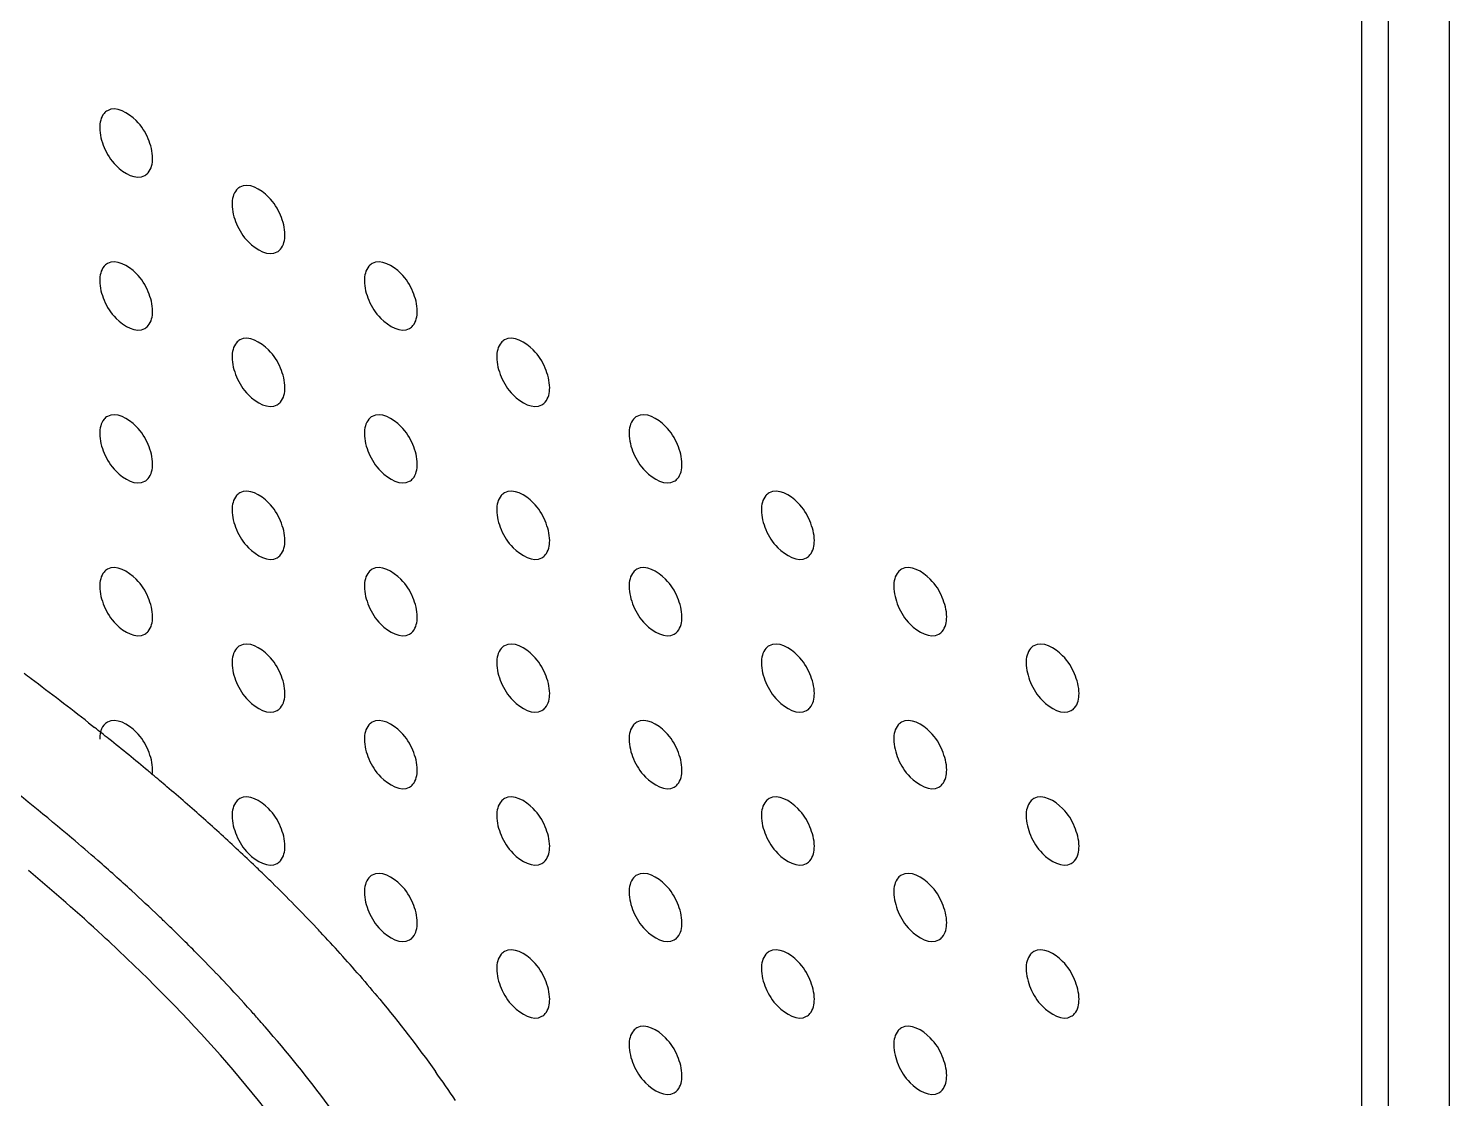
# Model space of a CAD drawing. Header units: millimetres. Extents: x 0 to 1189, y 0 to 841.
# Drawn here: x 919.26 to 957.22, y 364.58 to 393.16 of the extents above; entities that cross this region are included whole.
import ezdxf

# ---------------------------------------------------------------- set-up
doc = ezdxf.new("R2010")
doc.units = ezdxf.units.MM
doc.header["$LTSCALE"] = 65.395
doc.layers.get('0').update_dxf_attribs({"linetype": 'CONTINUOUS'})
doc.layers.add('AXIS', color=7, linetype='CONTINUOUS')
doc.layers.add('SURFACES', color=7, linetype='CONTINUOUS')

msp = doc.modelspace()

# ---------------------------------------------------------------- linework, layer by layer
at = {"color": 7, "linetype": 'Continuous'}
for p, q in [((954.883, 221.663), (954.883, 496.824)), ((920.863, 374.614), (921.025, 374.487)), ((920.929, 374.562), (921.025, 374.486))]:
    msp.add_line(p, q, dxfattribs=at)
at = {"color": 9, "linetype": 'Continuous'}
for p, q in [((922.88, 369.317), (922.857, 369.338)), ((922.88, 369.317), (922.857, 369.338)), ((924.286, 367.908), (924.276, 367.919)), ((924.287, 367.91), (924.277, 367.921)), ((925.475, 366.609), (925.441, 366.649)), ((925.477, 366.613), (925.443, 366.652))]:
    msp.add_line(p, q, dxfattribs=at)
at = {"color": 7, "linetype": 'Continuous'}
for centre, radius, start, end in [((868.633, 307.741), 84.854, 53.31208, 53.47229), ((871.722, 311.87), 79.698, 51.93196, 53.31938), ((876.616, 318.156), 71.731, 51.36084, 51.74897), ((878.35, 320.323), 68.955, 50.79579, 51.36196), ((880.316, 322.733), 65.845, 50.21333, 50.79583), ((881.482, 324.137), 64.02, 50.07922, 50.2112), ((882.419, 325.254), 62.563, 49.61074, 50.0805), ((884.638, 327.858), 59.141, 48.3595, 49.61411), ((887.535, 331.133), 54.769, 47.6819, 48.3474), ((889.74, 333.551), 51.497, 46.2925, 47.6846), ((891.84, 335.768), 48.442, 46.0509, 46.2765), ((892.582, 336.536), 47.375, 45.5333, 46.0518), ((894.338, 338.317), 44.874, 43.3805, 45.5409), ((896.275, 340.174), 42.19, 43.143, 43.3538), ((897.574, 341.384), 40.416, 40.9329, 43.1513), ((904.269, 346.829), 31.781, 33.8365, 35.541)]:
    msp.add_arc(centre, radius, start, end, dxfattribs=at)
at = {"color": 9, "linetype": 'Continuous'}
for centre, radius, start, end in [((885.235, 329.936), 54.48, 47.5364, 48.8169), ((887.056, 331.924), 51.784, 46.4416, 47.537), ((887.947, 332.866), 50.487, 46.253, 46.4376), ((890.132, 335.126), 47.344, 44.8504, 46.2347), ((892.403, 337.386), 44.139, 43.7712, 44.8502), ((893.605, 338.543), 42.472, 43.3934, 43.7466), ((895.074, 339.919), 40.459, 41.8648, 43.406), ((896.198, 340.929), 38.948, 41.3339, 41.8614), ((896.706, 341.377), 38.27, 41.0205, 41.255)]:
    msp.add_arc(centre, radius, start, end, dxfattribs=at)
for points, knots in [([(921.108, 370.938), (920.88, 371.138), (919.971, 371.92), (919.04, 372.676), (918.335, 373.227)], [0, 0, 0, 0, 0.253443, 1, 1, 1, 1]), ([(921.89, 368.32), (921.674, 368.526), (920.816, 369.33), (919.931, 370.105), (919.257, 370.669)], [0, 0, 0, 0, 0.253065, 1, 1, 1, 1]), ([(927.286, 361.939), (926.512, 363.13), (924.819, 365.361), (922.88, 367.374), (921.89, 368.32)], [0, 0, 0, 0, 0.509246, 1, 1, 1, 1]), ([(927.804, 363.663), (927.629, 363.912), (926.925, 364.885), (926.168, 365.819), (925.58, 366.495)], [0, 0, 0, 0, 0.253695, 1, 1, 1, 1])]:
    msp.add_open_spline(points, degree=3, knots=knots, dxfattribs=at)
at = {"color": 7, "linetype": 'Continuous'}
msp.add_open_spline([(928.107, 367.863), (928.288, 367.654), (928.992, 366.824), (929.658, 365.962), (930.129, 365.303)], degree=3, knots=[0, 0, 0, 0, 0.254601, 1, 1, 1, 1], dxfattribs=at)
at = {"layer": 'AXIS', "color": 7, "linetype": 'Continuous'}
for points, knots in [([(922.575, 389.686), (922.575, 389.865), (922.469, 390.24), (922.156, 390.766), (921.602, 391.097), (921.367, 390.96)], [0, 0, 0, 0, 0.277753, 0.577543, 1, 1, 1, 1]), ([(921.367, 390.96), (921.334, 390.941), (921.2, 390.827), (921.161, 390.637), (921.161, 390.503)], [0, 0, 0, 0, 0.220867, 1, 1, 1, 1]), ([(921.161, 390.503), (921.161, 390.324), (921.267, 389.949), (921.58, 389.423), (922.133, 389.092), (922.369, 389.229)], [0, 0, 0, 0, 0.277753, 0.577543, 1, 1, 1, 1]), ([(922.369, 389.229), (922.401, 389.248), (922.536, 389.361), (922.575, 389.552), (922.575, 389.686)], [0, 0, 0, 0, 0.220867, 1, 1, 1, 1]), ([(924.903, 388.919), (924.87, 388.9), (924.735, 388.786), (924.696, 388.595), (924.696, 388.461)], [0, 0, 0, 0, 0.220867, 1, 1, 1, 1]), ([(926.111, 387.645), (926.111, 387.824), (926.004, 388.198), (925.692, 388.725), (925.138, 389.055), (924.903, 388.919)], [0, 0, 0, 0, 0.277753, 0.577543, 1, 1, 1, 1]), ([(924.696, 388.461), (924.696, 388.283), (924.803, 387.908), (925.115, 387.381), (925.669, 387.051), (925.904, 387.188)], [0, 0, 0, 0, 0.277753, 0.577543, 1, 1, 1, 1]), ([(925.904, 387.188), (925.937, 387.207), (926.071, 387.32), (926.111, 387.511), (926.111, 387.645)], [0, 0, 0, 0, 0.220867, 1, 1, 1, 1]), ([(921.367, 386.877), (921.334, 386.858), (921.2, 386.745), (921.161, 386.554), (921.161, 386.42)], [0, 0, 0, 0, 0.220867, 1, 1, 1, 1]), ([(922.575, 385.604), (922.575, 385.782), (922.469, 386.157), (922.156, 386.684), (921.602, 387.014), (921.367, 386.877)], [0, 0, 0, 0, 0.277753, 0.577543, 1, 1, 1, 1]), ([(928.438, 386.878), (928.405, 386.858), (928.271, 386.745), (928.232, 386.554), (928.232, 386.42)], [0, 0, 0, 0, 0.220867, 1, 1, 1, 1]), ([(929.646, 385.604), (929.646, 385.782), (929.54, 386.157), (929.227, 386.684), (928.673, 387.014), (928.438, 386.878)], [0, 0, 0, 0, 0.277753, 0.577543, 1, 1, 1, 1]), ([(921.161, 386.42), (921.161, 386.241), (921.267, 385.867), (921.58, 385.34), (922.133, 385.01), (922.369, 385.146)], [0, 0, 0, 0, 0.277753, 0.577543, 1, 1, 1, 1]), ([(928.232, 386.42), (928.232, 386.241), (928.338, 385.867), (928.651, 385.34), (929.205, 385.01), (929.44, 385.146)], [0, 0, 0, 0, 0.277753, 0.577543, 1, 1, 1, 1]), ([(922.369, 385.146), (922.401, 385.165), (922.536, 385.279), (922.575, 385.469), (922.575, 385.604)], [0, 0, 0, 0, 0.220867, 1, 1, 1, 1]), ([(929.44, 385.146), (929.473, 385.165), (929.607, 385.279), (929.646, 385.47), (929.646, 385.604)], [0, 0, 0, 0, 0.220867, 1, 1, 1, 1]), ([(924.903, 384.836), (924.87, 384.817), (924.735, 384.704), (924.696, 384.513), (924.696, 384.379)], [0, 0, 0, 0, 0.220867, 1, 1, 1, 1]), ([(926.111, 383.562), (926.111, 383.741), (926.004, 384.116), (925.692, 384.642), (925.138, 384.973), (924.903, 384.836)], [0, 0, 0, 0, 0.277753, 0.577543, 1, 1, 1, 1]), ([(931.974, 384.836), (931.941, 384.817), (931.806, 384.704), (931.767, 384.513), (931.767, 384.379)], [0, 0, 0, 0, 0.220867, 1, 1, 1, 1]), ([(933.182, 383.562), (933.182, 383.741), (933.075, 384.116), (932.763, 384.642), (932.209, 384.973), (931.974, 384.836)], [0, 0, 0, 0, 0.277753, 0.577543, 1, 1, 1, 1]), ([(924.696, 384.379), (924.696, 384.2), (924.803, 383.825), (925.115, 383.299), (925.669, 382.968), (925.904, 383.105)], [0, 0, 0, 0, 0.277753, 0.577543, 1, 1, 1, 1]), ([(931.767, 384.379), (931.767, 384.2), (931.874, 383.825), (932.186, 383.299), (932.74, 382.968), (932.975, 383.105)], [0, 0, 0, 0, 0.277753, 0.577543, 1, 1, 1, 1]), ([(925.904, 383.105), (925.937, 383.124), (926.071, 383.238), (926.111, 383.428), (926.111, 383.562)], [0, 0, 0, 0, 0.220867, 1, 1, 1, 1]), ([(932.975, 383.105), (933.008, 383.124), (933.143, 383.238), (933.182, 383.428), (933.182, 383.562)], [0, 0, 0, 0, 0.220867, 1, 1, 1, 1]), ([(921.367, 382.795), (921.334, 382.776), (921.2, 382.662), (921.161, 382.472), (921.161, 382.338)], [0, 0, 0, 0, 0.220867, 1, 1, 1, 1]), ([(922.575, 381.521), (922.575, 381.7), (922.469, 382.075), (922.156, 382.601), (921.602, 382.932), (921.367, 382.795)], [0, 0, 0, 0, 0.277753, 0.577543, 1, 1, 1, 1]), ([(928.438, 382.795), (928.405, 382.776), (928.271, 382.662), (928.232, 382.472), (928.232, 382.338)], [0, 0, 0, 0, 0.220867, 1, 1, 1, 1]), ([(929.646, 381.521), (929.646, 381.7), (929.54, 382.075), (929.227, 382.601), (928.673, 382.932), (928.438, 382.795)], [0, 0, 0, 0, 0.277753, 0.577543, 1, 1, 1, 1]), ([(935.509, 382.795), (935.476, 382.776), (935.342, 382.663), (935.303, 382.472), (935.303, 382.338)], [0, 0, 0, 0, 0.220867, 1, 1, 1, 1]), ([(936.717, 381.521), (936.717, 381.7), (936.611, 382.075), (936.298, 382.601), (935.744, 382.932), (935.509, 382.795)], [0, 0, 0, 0, 0.277753, 0.577543, 1, 1, 1, 1]), ([(921.161, 382.338), (921.161, 382.159), (921.267, 381.784), (921.58, 381.258), (922.133, 380.927), (922.369, 381.064)], [0, 0, 0, 0, 0.277753, 0.577543, 1, 1, 1, 1]), ([(928.232, 382.338), (928.232, 382.159), (928.338, 381.784), (928.651, 381.258), (929.205, 380.927), (929.44, 381.064)], [0, 0, 0, 0, 0.277753, 0.577543, 1, 1, 1, 1]), ([(935.303, 382.338), (935.303, 382.159), (935.409, 381.784), (935.722, 381.258), (936.276, 380.927), (936.511, 381.064)], [0, 0, 0, 0, 0.277753, 0.577543, 1, 1, 1, 1]), ([(922.369, 381.064), (922.401, 381.083), (922.536, 381.196), (922.575, 381.387), (922.575, 381.521)], [0, 0, 0, 0, 0.220867, 1, 1, 1, 1]), ([(929.44, 381.064), (929.473, 381.083), (929.607, 381.196), (929.646, 381.387), (929.646, 381.521)], [0, 0, 0, 0, 0.220867, 1, 1, 1, 1]), ([(936.511, 381.064), (936.544, 381.083), (936.678, 381.196), (936.717, 381.387), (936.717, 381.521)], [0, 0, 0, 0, 0.220867, 1, 1, 1, 1]), ([(926.111, 379.48), (926.111, 379.659), (926.004, 380.033), (925.692, 380.56), (925.138, 380.89), (924.903, 380.754)], [0, 0, 0, 0, 0.277753, 0.577543, 1, 1, 1, 1]), ([(933.182, 379.48), (933.182, 379.659), (933.075, 380.033), (932.763, 380.56), (932.209, 380.89), (931.974, 380.754)], [0, 0, 0, 0, 0.277753, 0.577543, 1, 1, 1, 1]), ([(940.253, 379.48), (940.253, 379.659), (940.146, 380.034), (939.834, 380.56), (939.28, 380.89), (939.045, 380.754)], [0, 0, 0, 0, 0.277753, 0.577543, 1, 1, 1, 1]), ([(924.903, 380.754), (924.87, 380.735), (924.735, 380.621), (924.696, 380.43), (924.696, 380.296)], [0, 0, 0, 0, 0.220867, 1, 1, 1, 1]), ([(931.974, 380.754), (931.941, 380.735), (931.806, 380.621), (931.767, 380.431), (931.767, 380.296)], [0, 0, 0, 0, 0.220867, 1, 1, 1, 1]), ([(939.045, 380.754), (939.012, 380.735), (938.877, 380.621), (938.838, 380.431), (938.838, 380.296)], [0, 0, 0, 0, 0.220867, 1, 1, 1, 1]), ([(924.696, 380.296), (924.696, 380.118), (924.803, 379.743), (925.115, 379.216), (925.669, 378.886), (925.904, 379.023)], [0, 0, 0, 0, 0.277753, 0.577543, 1, 1, 1, 1]), ([(931.767, 380.296), (931.767, 380.118), (931.874, 379.743), (932.186, 379.217), (932.74, 378.886), (932.975, 379.023)], [0, 0, 0, 0, 0.277753, 0.577543, 1, 1, 1, 1]), ([(938.838, 380.296), (938.838, 380.118), (938.945, 379.743), (939.257, 379.217), (939.811, 378.886), (940.046, 379.023)], [0, 0, 0, 0, 0.277753, 0.577543, 1, 1, 1, 1]), ([(925.904, 379.023), (925.937, 379.042), (926.071, 379.155), (926.111, 379.346), (926.111, 379.48)], [0, 0, 0, 0, 0.220867, 1, 1, 1, 1]), ([(932.975, 379.023), (933.008, 379.042), (933.143, 379.155), (933.182, 379.346), (933.182, 379.48)], [0, 0, 0, 0, 0.220867, 1, 1, 1, 1]), ([(940.046, 379.023), (940.079, 379.042), (940.214, 379.155), (940.253, 379.346), (940.253, 379.48)], [0, 0, 0, 0, 0.220867, 1, 1, 1, 1]), ([(921.367, 378.712), (921.334, 378.693), (921.2, 378.58), (921.161, 378.389), (921.161, 378.255)], [0, 0, 0, 0, 0.220867, 1, 1, 1, 1]), ([(922.575, 377.439), (922.575, 377.617), (922.469, 377.992), (922.156, 378.519), (921.602, 378.849), (921.367, 378.712)], [0, 0, 0, 0, 0.277753, 0.577543, 1, 1, 1, 1]), ([(928.438, 378.713), (928.405, 378.693), (928.271, 378.58), (928.232, 378.389), (928.232, 378.255)], [0, 0, 0, 0, 0.220867, 1, 1, 1, 1]), ([(929.646, 377.439), (929.646, 377.617), (929.54, 377.992), (929.227, 378.519), (928.673, 378.849), (928.438, 378.713)], [0, 0, 0, 0, 0.277753, 0.577543, 1, 1, 1, 1]), ([(935.509, 378.713), (935.476, 378.693), (935.342, 378.58), (935.303, 378.389), (935.303, 378.255)], [0, 0, 0, 0, 0.220867, 1, 1, 1, 1]), ([(936.717, 377.439), (936.717, 377.617), (936.611, 377.992), (936.298, 378.519), (935.744, 378.849), (935.509, 378.713)], [0, 0, 0, 0, 0.277753, 0.577543, 1, 1, 1, 1]), ([(942.58, 378.713), (942.548, 378.694), (942.413, 378.58), (942.374, 378.389), (942.374, 378.255)], [0, 0, 0, 0, 0.220867, 1, 1, 1, 1]), ([(943.788, 377.439), (943.788, 377.618), (943.682, 377.992), (943.369, 378.519), (942.815, 378.849), (942.58, 378.713)], [0, 0, 0, 0, 0.277753, 0.577543, 1, 1, 1, 1]), ([(921.161, 378.255), (921.161, 378.076), (921.267, 377.702), (921.58, 377.175), (922.133, 376.845), (922.369, 376.981)], [0, 0, 0, 0, 0.277753, 0.577543, 1, 1, 1, 1]), ([(928.232, 378.255), (928.232, 378.076), (928.338, 377.702), (928.651, 377.175), (929.205, 376.845), (929.44, 376.981)], [0, 0, 0, 0, 0.277753, 0.577543, 1, 1, 1, 1]), ([(935.303, 378.255), (935.303, 378.076), (935.409, 377.702), (935.722, 377.175), (936.276, 376.845), (936.511, 376.981)], [0, 0, 0, 0, 0.277753, 0.577543, 1, 1, 1, 1]), ([(942.374, 378.255), (942.374, 378.076), (942.48, 377.702), (942.793, 377.175), (943.347, 376.845), (943.582, 376.981)], [0, 0, 0, 0, 0.277753, 0.577543, 1, 1, 1, 1]), ([(922.369, 376.981), (922.401, 377), (922.536, 377.114), (922.575, 377.304), (922.575, 377.439)], [0, 0, 0, 0, 0.220867, 1, 1, 1, 1]), ([(929.44, 376.981), (929.473, 377), (929.607, 377.114), (929.646, 377.305), (929.646, 377.439)], [0, 0, 0, 0, 0.220867, 1, 1, 1, 1]), ([(936.511, 376.981), (936.544, 377), (936.678, 377.114), (936.717, 377.305), (936.717, 377.439)], [0, 0, 0, 0, 0.220867, 1, 1, 1, 1]), ([(943.582, 376.981), (943.615, 377.001), (943.749, 377.114), (943.788, 377.305), (943.788, 377.439)], [0, 0, 0, 0, 0.220867, 1, 1, 1, 1]), ([(924.903, 376.671), (924.87, 376.652), (924.735, 376.539), (924.696, 376.348), (924.696, 376.214)], [0, 0, 0, 0, 0.220867, 1, 1, 1, 1]), ([(926.111, 375.397), (926.111, 375.576), (926.004, 375.951), (925.692, 376.477), (925.138, 376.808), (924.903, 376.671)], [0, 0, 0, 0, 0.277753, 0.577543, 1, 1, 1, 1]), ([(931.974, 376.671), (931.941, 376.652), (931.806, 376.539), (931.767, 376.348), (931.767, 376.214)], [0, 0, 0, 0, 0.220867, 1, 1, 1, 1]), ([(933.182, 375.397), (933.182, 375.576), (933.075, 375.951), (932.763, 376.477), (932.209, 376.808), (931.974, 376.671)], [0, 0, 0, 0, 0.277753, 0.577543, 1, 1, 1, 1]), ([(939.045, 376.671), (939.012, 376.652), (938.877, 376.539), (938.838, 376.348), (938.838, 376.214)], [0, 0, 0, 0, 0.220867, 1, 1, 1, 1]), ([(940.253, 375.397), (940.253, 375.576), (940.146, 375.951), (939.834, 376.477), (939.28, 376.808), (939.045, 376.671)], [0, 0, 0, 0, 0.277753, 0.577543, 1, 1, 1, 1]), ([(946.116, 376.671), (946.083, 376.652), (945.949, 376.539), (945.91, 376.348), (945.91, 376.214)], [0, 0, 0, 0, 0.220867, 1, 1, 1, 1]), ([(947.324, 375.398), (947.324, 375.576), (947.217, 375.951), (946.905, 376.477), (946.351, 376.808), (946.116, 376.671)], [0, 0, 0, 0, 0.277753, 0.577543, 1, 1, 1, 1]), ([(924.696, 376.214), (924.696, 376.035), (924.803, 375.66), (925.115, 375.134), (925.669, 374.803), (925.904, 374.94)], [0, 0, 0, 0, 0.277753, 0.577543, 1, 1, 1, 1]), ([(931.767, 376.214), (931.767, 376.035), (931.874, 375.66), (932.186, 375.134), (932.74, 374.803), (932.975, 374.94)], [0, 0, 0, 0, 0.277753, 0.577543, 1, 1, 1, 1]), ([(938.838, 376.214), (938.838, 376.035), (938.945, 375.66), (939.257, 375.134), (939.811, 374.803), (940.046, 374.94)], [0, 0, 0, 0, 0.277753, 0.577543, 1, 1, 1, 1]), ([(945.91, 376.214), (945.91, 376.035), (946.016, 375.66), (946.328, 375.134), (946.882, 374.804), (947.117, 374.94)], [0, 0, 0, 0, 0.277753, 0.577543, 1, 1, 1, 1]), ([(925.904, 374.94), (925.937, 374.959), (926.071, 375.073), (926.111, 375.263), (926.111, 375.397)], [0, 0, 0, 0, 0.220867, 1, 1, 1, 1]), ([(932.975, 374.94), (933.008, 374.959), (933.143, 375.073), (933.182, 375.263), (933.182, 375.397)], [0, 0, 0, 0, 0.220867, 1, 1, 1, 1]), ([(940.046, 374.94), (940.079, 374.959), (940.214, 375.073), (940.253, 375.263), (940.253, 375.397)], [0, 0, 0, 0, 0.220867, 1, 1, 1, 1]), ([(947.117, 374.94), (947.15, 374.959), (947.285, 375.073), (947.324, 375.263), (947.324, 375.398)], [0, 0, 0, 0, 0.220867, 1, 1, 1, 1]), ([(922.575, 373.356), (922.575, 373.535), (922.469, 373.91), (922.156, 374.436), (921.602, 374.767), (921.367, 374.63)], [0, 0, 0, 0, 0.277753, 0.577543, 1, 1, 1, 1]), ([(929.646, 373.356), (929.646, 373.535), (929.54, 373.91), (929.227, 374.436), (928.673, 374.767), (928.438, 374.63)], [0, 0, 0, 0, 0.277753, 0.577543, 1, 1, 1, 1]), ([(936.717, 373.356), (936.717, 373.535), (936.611, 373.91), (936.298, 374.436), (935.744, 374.767), (935.509, 374.63)], [0, 0, 0, 0, 0.277753, 0.577543, 1, 1, 1, 1]), ([(943.788, 373.356), (943.788, 373.535), (943.682, 373.91), (943.369, 374.436), (942.815, 374.767), (942.58, 374.63)], [0, 0, 0, 0, 0.277753, 0.577543, 1, 1, 1, 1]), ([(921.367, 374.63), (921.298, 374.59), (921.224, 374.496), (921.19, 374.391), (921.183, 374.362)], [0, 0, 0, 0, 0.722605, 1, 1, 1, 1]), ([(928.438, 374.63), (928.405, 374.611), (928.271, 374.497), (928.232, 374.307), (928.232, 374.173)], [0, 0, 0, 0, 0.220867, 1, 1, 1, 1]), ([(935.509, 374.63), (935.476, 374.611), (935.342, 374.497), (935.303, 374.307), (935.303, 374.173)], [0, 0, 0, 0, 0.220867, 1, 1, 1, 1]), ([(942.58, 374.63), (942.548, 374.611), (942.413, 374.498), (942.374, 374.307), (942.374, 374.173)], [0, 0, 0, 0, 0.220867, 1, 1, 1, 1]), ([(928.232, 374.173), (928.232, 373.994), (928.338, 373.619), (928.651, 373.093), (929.205, 372.762), (929.44, 372.899)], [0, 0, 0, 0, 0.277753, 0.577543, 1, 1, 1, 1]), ([(935.303, 374.173), (935.303, 373.994), (935.409, 373.619), (935.722, 373.093), (936.276, 372.762), (936.511, 372.899)], [0, 0, 0, 0, 0.277753, 0.577543, 1, 1, 1, 1]), ([(942.374, 374.173), (942.374, 373.994), (942.48, 373.619), (942.793, 373.093), (943.347, 372.762), (943.582, 372.899)], [0, 0, 0, 0, 0.277753, 0.577543, 1, 1, 1, 1]), ([(929.44, 372.899), (929.473, 372.918), (929.607, 373.031), (929.646, 373.222), (929.646, 373.356)], [0, 0, 0, 0, 0.220867, 1, 1, 1, 1]), ([(936.511, 372.899), (936.544, 372.918), (936.678, 373.031), (936.717, 373.222), (936.717, 373.356)], [0, 0, 0, 0, 0.220867, 1, 1, 1, 1]), ([(943.582, 372.899), (943.615, 372.918), (943.749, 373.031), (943.788, 373.222), (943.788, 373.356)], [0, 0, 0, 0, 0.220867, 1, 1, 1, 1]), ([(924.903, 372.589), (924.87, 372.57), (924.735, 372.456), (924.696, 372.265), (924.696, 372.131)], [0, 0, 0, 0, 0.220867, 1, 1, 1, 1]), ([(926.111, 371.315), (926.111, 371.494), (926.004, 371.868), (925.692, 372.395), (925.138, 372.725), (924.903, 372.589)], [0, 0, 0, 0, 0.277753, 0.577543, 1, 1, 1, 1]), ([(931.974, 372.589), (931.941, 372.57), (931.806, 372.456), (931.767, 372.266), (931.767, 372.131)], [0, 0, 0, 0, 0.220867, 1, 1, 1, 1]), ([(933.182, 371.315), (933.182, 371.494), (933.075, 371.868), (932.763, 372.395), (932.209, 372.725), (931.974, 372.589)], [0, 0, 0, 0, 0.277753, 0.577543, 1, 1, 1, 1]), ([(939.045, 372.589), (939.012, 372.57), (938.877, 372.456), (938.838, 372.266), (938.838, 372.131)], [0, 0, 0, 0, 0.220867, 1, 1, 1, 1]), ([(940.253, 371.315), (940.253, 371.494), (940.146, 371.869), (939.834, 372.395), (939.28, 372.725), (939.045, 372.589)], [0, 0, 0, 0, 0.277753, 0.577543, 1, 1, 1, 1]), ([(946.116, 372.589), (946.083, 372.57), (945.949, 372.456), (945.91, 372.266), (945.91, 372.132)], [0, 0, 0, 0, 0.220867, 1, 1, 1, 1]), ([(947.324, 371.315), (947.324, 371.494), (947.217, 371.869), (946.905, 372.395), (946.351, 372.726), (946.116, 372.589)], [0, 0, 0, 0, 0.277753, 0.577543, 1, 1, 1, 1]), ([(924.696, 372.131), (924.696, 371.953), (924.803, 371.578), (925.115, 371.051), (925.669, 370.721), (925.904, 370.857)], [0, 0, 0, 0, 0.277753, 0.577543, 1, 1, 1, 1]), ([(931.767, 372.131), (931.767, 371.953), (931.874, 371.578), (932.186, 371.052), (932.74, 370.721), (932.975, 370.858)], [0, 0, 0, 0, 0.277753, 0.577543, 1, 1, 1, 1]), ([(938.838, 372.131), (938.838, 371.953), (938.945, 371.578), (939.257, 371.052), (939.811, 370.721), (940.046, 370.858)], [0, 0, 0, 0, 0.277753, 0.577543, 1, 1, 1, 1]), ([(945.91, 372.132), (945.91, 371.953), (946.016, 371.578), (946.328, 371.052), (946.882, 370.721), (947.117, 370.858)], [0, 0, 0, 0, 0.277753, 0.577543, 1, 1, 1, 1]), ([(925.904, 370.857), (925.937, 370.877), (926.071, 370.99), (926.111, 371.181), (926.111, 371.315)], [0, 0, 0, 0, 0.220867, 1, 1, 1, 1]), ([(932.975, 370.858), (933.008, 370.877), (933.143, 370.99), (933.182, 371.181), (933.182, 371.315)], [0, 0, 0, 0, 0.220867, 1, 1, 1, 1]), ([(940.046, 370.858), (940.079, 370.877), (940.214, 370.99), (940.253, 371.181), (940.253, 371.315)], [0, 0, 0, 0, 0.220867, 1, 1, 1, 1]), ([(947.117, 370.858), (947.15, 370.877), (947.285, 370.99), (947.324, 371.181), (947.324, 371.315)], [0, 0, 0, 0, 0.220867, 1, 1, 1, 1]), ([(929.646, 369.274), (929.646, 369.452), (929.54, 369.827), (929.227, 370.354), (928.673, 370.684), (928.438, 370.548)], [0, 0, 0, 0, 0.277753, 0.577543, 1, 1, 1, 1]), ([(936.717, 369.274), (936.717, 369.452), (936.611, 369.827), (936.298, 370.354), (935.744, 370.684), (935.509, 370.548)], [0, 0, 0, 0, 0.277753, 0.577543, 1, 1, 1, 1]), ([(943.788, 369.274), (943.788, 369.453), (943.682, 369.827), (943.369, 370.354), (942.815, 370.684), (942.58, 370.548)], [0, 0, 0, 0, 0.277753, 0.577543, 1, 1, 1, 1]), ([(928.438, 370.548), (928.405, 370.528), (928.271, 370.415), (928.232, 370.224), (928.232, 370.09)], [0, 0, 0, 0, 0.220867, 1, 1, 1, 1]), ([(935.509, 370.548), (935.476, 370.528), (935.342, 370.415), (935.303, 370.224), (935.303, 370.09)], [0, 0, 0, 0, 0.220867, 1, 1, 1, 1]), ([(942.58, 370.548), (942.548, 370.529), (942.413, 370.415), (942.374, 370.224), (942.374, 370.09)], [0, 0, 0, 0, 0.220867, 1, 1, 1, 1]), ([(928.232, 370.09), (928.232, 369.911), (928.338, 369.537), (928.651, 369.01), (929.205, 368.68), (929.44, 368.816)], [0, 0, 0, 0, 0.277753, 0.577543, 1, 1, 1, 1]), ([(935.303, 370.09), (935.303, 369.911), (935.409, 369.537), (935.722, 369.01), (936.276, 368.68), (936.511, 368.816)], [0, 0, 0, 0, 0.277753, 0.577543, 1, 1, 1, 1]), ([(942.374, 370.09), (942.374, 369.911), (942.48, 369.537), (942.793, 369.01), (943.347, 368.68), (943.582, 368.816)], [0, 0, 0, 0, 0.277753, 0.577543, 1, 1, 1, 1]), ([(929.44, 368.816), (929.473, 368.835), (929.607, 368.949), (929.646, 369.14), (929.646, 369.274)], [0, 0, 0, 0, 0.220867, 1, 1, 1, 1]), ([(936.511, 368.816), (936.544, 368.835), (936.678, 368.949), (936.717, 369.14), (936.717, 369.274)], [0, 0, 0, 0, 0.220867, 1, 1, 1, 1]), ([(943.582, 368.816), (943.615, 368.835), (943.749, 368.949), (943.788, 369.14), (943.788, 369.274)], [0, 0, 0, 0, 0.220867, 1, 1, 1, 1]), ([(931.974, 368.506), (931.941, 368.487), (931.806, 368.374), (931.767, 368.183), (931.767, 368.049)], [0, 0, 0, 0, 0.220867, 1, 1, 1, 1]), ([(933.182, 367.232), (933.182, 367.411), (933.075, 367.786), (932.763, 368.312), (932.209, 368.643), (931.974, 368.506)], [0, 0, 0, 0, 0.277753, 0.577543, 1, 1, 1, 1]), ([(939.045, 368.506), (939.012, 368.487), (938.877, 368.374), (938.838, 368.183), (938.838, 368.049)], [0, 0, 0, 0, 0.220867, 1, 1, 1, 1]), ([(940.253, 367.232), (940.253, 367.411), (940.146, 367.786), (939.834, 368.312), (939.28, 368.643), (939.045, 368.506)], [0, 0, 0, 0, 0.277753, 0.577543, 1, 1, 1, 1]), ([(946.116, 368.506), (946.083, 368.487), (945.949, 368.374), (945.91, 368.183), (945.91, 368.049)], [0, 0, 0, 0, 0.220867, 1, 1, 1, 1]), ([(947.324, 367.233), (947.324, 367.411), (947.217, 367.786), (946.905, 368.312), (946.351, 368.643), (946.116, 368.506)], [0, 0, 0, 0, 0.277753, 0.577543, 1, 1, 1, 1]), ([(931.767, 368.049), (931.767, 367.87), (931.874, 367.495), (932.186, 366.969), (932.74, 366.638), (932.975, 366.775)], [0, 0, 0, 0, 0.277753, 0.577543, 1, 1, 1, 1]), ([(938.838, 368.049), (938.838, 367.87), (938.945, 367.495), (939.257, 366.969), (939.811, 366.638), (940.046, 366.775)], [0, 0, 0, 0, 0.277753, 0.577543, 1, 1, 1, 1]), ([(945.91, 368.049), (945.91, 367.87), (946.016, 367.495), (946.328, 366.969), (946.882, 366.639), (947.117, 366.775)], [0, 0, 0, 0, 0.277753, 0.577543, 1, 1, 1, 1]), ([(932.975, 366.775), (933.008, 366.794), (933.143, 366.908), (933.182, 367.098), (933.182, 367.232)], [0, 0, 0, 0, 0.220867, 1, 1, 1, 1]), ([(940.046, 366.775), (940.079, 366.794), (940.214, 366.908), (940.253, 367.098), (940.253, 367.232)], [0, 0, 0, 0, 0.220867, 1, 1, 1, 1]), ([(947.117, 366.775), (947.15, 366.794), (947.285, 366.908), (947.324, 367.098), (947.324, 367.233)], [0, 0, 0, 0, 0.220867, 1, 1, 1, 1]), ([(935.509, 366.465), (935.476, 366.446), (935.342, 366.332), (935.303, 366.142), (935.303, 366.008)], [0, 0, 0, 0, 0.220867, 1, 1, 1, 1]), ([(936.717, 365.191), (936.717, 365.37), (936.611, 365.745), (936.298, 366.271), (935.744, 366.602), (935.509, 366.465)], [0, 0, 0, 0, 0.277753, 0.577543, 1, 1, 1, 1]), ([(942.58, 366.465), (942.548, 366.446), (942.413, 366.333), (942.374, 366.142), (942.374, 366.008)], [0, 0, 0, 0, 0.220867, 1, 1, 1, 1]), ([(943.788, 365.191), (943.788, 365.37), (943.682, 365.745), (943.369, 366.271), (942.815, 366.602), (942.58, 366.465)], [0, 0, 0, 0, 0.277753, 0.577543, 1, 1, 1, 1]), ([(935.303, 366.008), (935.303, 365.829), (935.409, 365.454), (935.722, 364.928), (936.276, 364.597), (936.511, 364.734)], [0, 0, 0, 0, 0.277753, 0.577543, 1, 1, 1, 1]), ([(942.374, 366.008), (942.374, 365.829), (942.48, 365.454), (942.793, 364.928), (943.347, 364.597), (943.582, 364.734)], [0, 0, 0, 0, 0.277753, 0.577543, 1, 1, 1, 1]), ([(936.511, 364.734), (936.544, 364.753), (936.678, 364.866), (936.717, 365.057), (936.717, 365.191)], [0, 0, 0, 0, 0.220867, 1, 1, 1, 1]), ([(943.582, 364.734), (943.615, 364.753), (943.749, 364.866), (943.788, 365.057), (943.788, 365.191)], [0, 0, 0, 0, 0.220867, 1, 1, 1, 1])]:
    msp.add_open_spline(points, degree=3, knots=knots, dxfattribs=at)
for points in [[(921.183, 374.362), (921.167, 374.3), (921.161, 374.236), (921.161, 374.173)], [(922.566, 373.235), (922.572, 373.275), (922.575, 373.316), (922.575, 373.356)]]:
    msp.add_open_spline(points, degree=3, dxfattribs=at)
at = {"layer": 'SURFACES', "color": 7, "linetype": 'Continuous'}
for p, q in [((957.223, 218.679), (957.223, 499.555)), ((955.59, 219.622), (955.59, 497.232))]:
    msp.add_line(p, q, dxfattribs=at)

doc.saveas('drawing.dxf')
